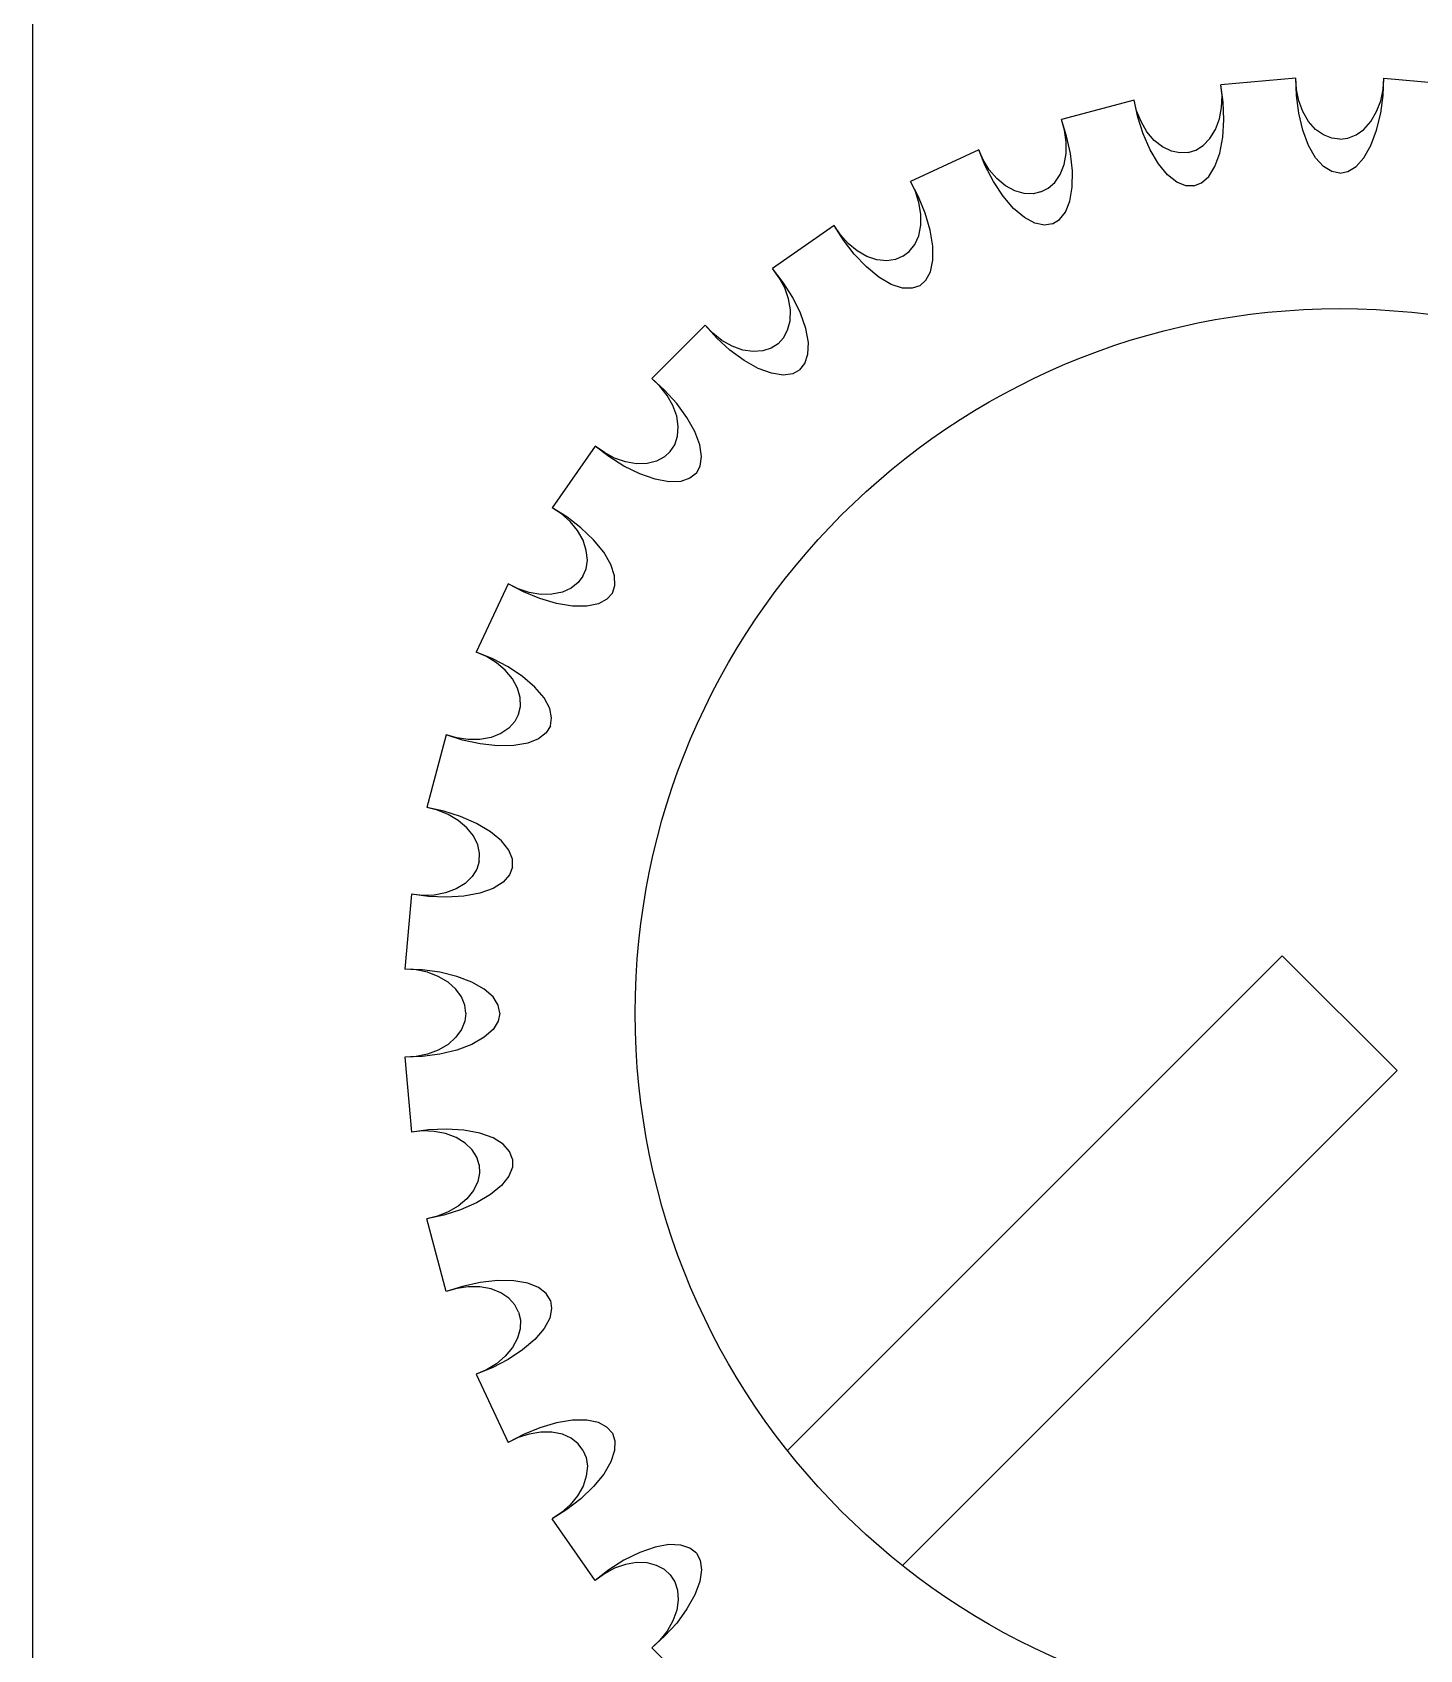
# Model space of a CAD drawing. Extents: x -1423 to 1501, y 0 to 128.
# Drawn here: x 0 to 10.24, y 102.3 to 114.24 of the extents above; entities that cross this region are included whole.
import ezdxf

# ---------------------------------------------------------------- set-up
doc = ezdxf.new("R2010")
doc.units = 0
doc.layers.add('LAYER1', color=7, linetype='CONTINUOUS')

msp = doc.modelspace()

# ---------------------------------------------------------------- linework, layer by layer
at = {"layer": 'LAYER1', "color": 7}
msp.add_line((0, 128.5), (0, 0), dxfattribs=at)
at = {"layer": 'LAYER1', "color": 18}
for p, q in [((9.325, 113.9), (8.772, 113.852)), ((9.325, 113.9), (8.772, 113.852)), ((9.325, 113.9), (8.772, 113.852)), ((9.325, 113.9), (8.772, 113.852)), ((9.975, 113.9), (10.528, 113.852)), ((9.975, 113.9), (10.528, 113.852)), ((9.975, 113.9), (10.528, 113.852)), ((9.975, 113.9), (10.528, 113.852)), ((8.132, 113.739), (7.595, 113.595)), ((8.132, 113.739), (7.595, 113.595)), ((8.132, 113.739), (7.595, 113.595)), ((8.132, 113.739), (7.595, 113.595)), ((6.985, 113.373), (6.481, 113.138)), ((6.985, 113.373), (6.481, 113.138)), ((6.985, 113.373), (6.481, 113.138)), ((6.985, 113.373), (6.481, 113.138)), ((5.919, 112.813), (5.464, 112.495)), ((5.919, 112.813), (5.464, 112.495)), ((5.919, 112.813), (5.464, 112.495)), ((5.919, 112.813), (5.464, 112.495)), ((4.966, 112.077), (4.573, 111.684)), ((4.966, 112.077), (4.573, 111.684)), ((4.966, 112.077), (4.573, 111.684)), ((4.966, 112.077), (4.573, 111.684)), ((4.155, 111.186), (3.837, 110.731)), ((4.155, 111.186), (3.837, 110.731)), ((4.155, 111.186), (3.837, 110.731)), ((4.155, 111.186), (3.837, 110.731)), ((3.512, 110.169), (3.277, 109.665)), ((3.512, 110.169), (3.277, 109.665)), ((3.512, 110.169), (3.277, 109.665)), ((3.512, 110.169), (3.277, 109.665)), ((3.055, 109.055), (2.911, 108.518)), ((3.055, 109.055), (2.911, 108.518)), ((3.055, 109.055), (2.911, 108.518)), ((3.055, 109.055), (2.911, 108.518)), ((2.798, 107.878), (2.75, 107.325)), ((2.798, 107.878), (2.75, 107.325)), ((2.798, 107.878), (2.75, 107.325)), ((2.798, 107.878), (2.75, 107.325)), ((9.226, 107.424), (5.573, 103.772)), ((9.226, 107.424), (5.573, 103.772)), ((9.226, 107.424), (10.074, 106.576)), ((9.226, 107.424), (10.074, 106.576)), ((2.75, 106.675), (2.798, 106.122)), ((2.75, 106.675), (2.798, 106.122)), ((2.75, 106.675), (2.798, 106.122)), ((2.75, 106.675), (2.798, 106.122)), ((10.074, 106.576), (6.422, 102.923)), ((10.074, 106.576), (6.422, 102.923)), ((3.055, 104.945), (2.911, 105.482)), ((3.055, 104.945), (2.911, 105.482)), ((3.055, 104.945), (2.911, 105.482)), ((3.055, 104.945), (2.911, 105.482)), ((3.277, 104.335), (3.512, 103.831)), ((3.277, 104.335), (3.512, 103.831)), ((3.277, 104.335), (3.512, 103.831)), ((3.277, 104.335), (3.512, 103.831)), ((4.155, 102.814), (3.837, 103.269)), ((4.155, 102.814), (3.837, 103.269)), ((4.155, 102.814), (3.837, 103.269)), ((4.155, 102.814), (3.837, 103.269)), ((4.966, 101.923), (4.573, 102.316)), ((4.966, 101.923), (4.573, 102.316)), ((4.966, 101.923), (4.573, 102.316)), ((4.966, 101.923), (4.573, 102.316))]:
    msp.add_line(p, q, dxfattribs=at)
for points in [[(9.65, 113.2, 0), (9.591, 113.212, 0), (9.53, 113.249, 0), (9.472, 113.314, 0), (9.42, 113.405, 0), (9.378, 113.517, 0), (9.348, 113.642, 0), (9.33, 113.773, 0), (9.325, 113.9, 0)], [(9.65, 113.45, 0), (9.591, 113.458, 0), (9.53, 113.482, 0), (9.472, 113.523, 0), (9.42, 113.582, 0), (9.378, 113.654, 0), (9.348, 113.734, 0), (9.33, 113.818, 0), (9.325, 113.9, 0)], [(9.65, 113.2, 0), (9.591, 113.212, 0), (9.53, 113.249, 0), (9.472, 113.314, 0), (9.42, 113.405, 0), (9.378, 113.517, 0), (9.348, 113.642, 0), (9.33, 113.773, 0), (9.325, 113.9, 0)], [(9.65, 113.45, 0), (9.591, 113.458, 0), (9.53, 113.482, 0), (9.472, 113.523, 0), (9.42, 113.582, 0), (9.378, 113.654, 0), (9.348, 113.734, 0), (9.33, 113.818, 0), (9.325, 113.9, 0)], [(9.65, 113.2, 0), (9.591, 113.212, 0), (9.53, 113.249, 0), (9.472, 113.314, 0), (9.42, 113.405, 0), (9.378, 113.517, 0), (9.348, 113.642, 0), (9.33, 113.773, 0), (9.325, 113.9, 0)], [(9.65, 113.45, 0), (9.591, 113.458, 0), (9.53, 113.482, 0), (9.472, 113.523, 0), (9.42, 113.582, 0), (9.378, 113.654, 0), (9.348, 113.734, 0), (9.33, 113.818, 0), (9.325, 113.9, 0)], [(9.65, 113.2, 0), (9.591, 113.212, 0), (9.53, 113.249, 0), (9.472, 113.314, 0), (9.42, 113.405, 0), (9.378, 113.517, 0), (9.348, 113.642, 0), (9.33, 113.773, 0), (9.325, 113.9, 0)], [(9.65, 113.45, 0), (9.591, 113.458, 0), (9.53, 113.482, 0), (9.472, 113.523, 0), (9.42, 113.582, 0), (9.378, 113.654, 0), (9.348, 113.734, 0), (9.33, 113.818, 0), (9.325, 113.9, 0)], [(9.65, 113.2, 0), (9.709, 113.212, 0), (9.77, 113.249, 0), (9.828, 113.314, 0), (9.88, 113.405, 0), (9.922, 113.517, 0), (9.952, 113.642, 0), (9.97, 113.773, 0), (9.975, 113.9, 0)], [(9.65, 113.45, 0), (9.709, 113.458, 0), (9.77, 113.482, 0), (9.828, 113.523, 0), (9.88, 113.582, 0), (9.922, 113.654, 0), (9.952, 113.734, 0), (9.97, 113.818, 0), (9.975, 113.9, 0)], [(9.65, 113.2, 0), (9.709, 113.212, 0), (9.77, 113.249, 0), (9.828, 113.314, 0), (9.88, 113.405, 0), (9.922, 113.517, 0), (9.952, 113.642, 0), (9.97, 113.773, 0), (9.975, 113.9, 0)], [(9.65, 113.45, 0), (9.709, 113.458, 0), (9.77, 113.482, 0), (9.828, 113.523, 0), (9.88, 113.582, 0), (9.922, 113.654, 0), (9.952, 113.734, 0), (9.97, 113.818, 0), (9.975, 113.9, 0)], [(9.65, 113.2, 0), (9.709, 113.212, 0), (9.77, 113.249, 0), (9.828, 113.314, 0), (9.88, 113.405, 0), (9.922, 113.517, 0), (9.952, 113.642, 0), (9.97, 113.773, 0), (9.975, 113.9, 0)], [(9.65, 113.45, 0), (9.709, 113.458, 0), (9.77, 113.482, 0), (9.828, 113.523, 0), (9.88, 113.582, 0), (9.922, 113.654, 0), (9.952, 113.734, 0), (9.97, 113.818, 0), (9.975, 113.9, 0)], [(9.65, 113.2, 0), (9.709, 113.212, 0), (9.77, 113.249, 0), (9.828, 113.314, 0), (9.88, 113.405, 0), (9.922, 113.517, 0), (9.952, 113.642, 0), (9.97, 113.773, 0), (9.975, 113.9, 0)], [(9.65, 113.45, 0), (9.709, 113.458, 0), (9.77, 113.482, 0), (9.828, 113.523, 0), (9.88, 113.582, 0), (9.922, 113.654, 0), (9.952, 113.734, 0), (9.97, 113.818, 0), (9.975, 113.9, 0)], [(8.53, 113.352, 0), (8.587, 113.37, 0), (8.642, 113.404, 0), (8.692, 113.455, 0), (8.733, 113.522, 0), (8.762, 113.6, 0), (8.778, 113.685, 0), (8.781, 113.77, 0), (8.772, 113.852, 0)], [(8.53, 113.352, 0), (8.587, 113.37, 0), (8.642, 113.404, 0), (8.692, 113.455, 0), (8.733, 113.522, 0), (8.762, 113.6, 0), (8.778, 113.685, 0), (8.781, 113.77, 0), (8.772, 113.852, 0)], [(8.53, 113.352, 0), (8.587, 113.37, 0), (8.642, 113.404, 0), (8.692, 113.455, 0), (8.733, 113.522, 0), (8.762, 113.6, 0), (8.778, 113.685, 0), (8.781, 113.77, 0), (8.772, 113.852, 0)], [(8.53, 113.352, 0), (8.587, 113.37, 0), (8.642, 113.404, 0), (8.692, 113.455, 0), (8.733, 113.522, 0), (8.762, 113.6, 0), (8.778, 113.685, 0), (8.781, 113.77, 0), (8.772, 113.852, 0)], [(8.573, 113.106, 0), (8.63, 113.128, 0), (8.683, 113.175, 0), (8.729, 113.249, 0), (8.764, 113.348, 0), (8.786, 113.465, 0), (8.794, 113.594, 0), (8.789, 113.725, 0), (8.772, 113.852, 0)], [(8.573, 113.106, 0), (8.63, 113.128, 0), (8.683, 113.175, 0), (8.729, 113.249, 0), (8.764, 113.348, 0), (8.786, 113.465, 0), (8.794, 113.594, 0), (8.789, 113.725, 0), (8.772, 113.852, 0)], [(8.573, 113.106, 0), (8.63, 113.128, 0), (8.683, 113.175, 0), (8.729, 113.249, 0), (8.764, 113.348, 0), (8.786, 113.465, 0), (8.794, 113.594, 0), (8.789, 113.725, 0), (8.772, 113.852, 0)], [(8.573, 113.106, 0), (8.63, 113.128, 0), (8.683, 113.175, 0), (8.729, 113.249, 0), (8.764, 113.348, 0), (8.786, 113.465, 0), (8.794, 113.594, 0), (8.789, 113.725, 0), (8.772, 113.852, 0)], [(8.573, 113.106, 0), (8.513, 113.107, 0), (8.447, 113.133, 0), (8.378, 113.187, 0), (8.311, 113.268, 0), (8.25, 113.371, 0), (8.199, 113.489, 0), (8.159, 113.614, 0), (8.132, 113.739, 0)], [(8.53, 113.352, 0), (8.47, 113.349, 0), (8.407, 113.362, 0), (8.342, 113.393, 0), (8.281, 113.442, 0), (8.227, 113.506, 0), (8.183, 113.58, 0), (8.151, 113.659, 0), (8.132, 113.739, 0)], [(8.573, 113.106, 0), (8.513, 113.107, 0), (8.447, 113.133, 0), (8.378, 113.187, 0), (8.311, 113.268, 0), (8.25, 113.371, 0), (8.199, 113.489, 0), (8.159, 113.614, 0), (8.132, 113.739, 0)], [(8.53, 113.352, 0), (8.47, 113.349, 0), (8.407, 113.362, 0), (8.342, 113.393, 0), (8.281, 113.442, 0), (8.227, 113.506, 0), (8.183, 113.58, 0), (8.151, 113.659, 0), (8.132, 113.739, 0)], [(8.573, 113.106, 0), (8.513, 113.107, 0), (8.447, 113.133, 0), (8.378, 113.187, 0), (8.311, 113.268, 0), (8.25, 113.371, 0), (8.199, 113.489, 0), (8.159, 113.614, 0), (8.132, 113.739, 0)], [(8.53, 113.352, 0), (8.47, 113.349, 0), (8.407, 113.362, 0), (8.342, 113.393, 0), (8.281, 113.442, 0), (8.227, 113.506, 0), (8.183, 113.58, 0), (8.151, 113.659, 0), (8.132, 113.739, 0)], [(8.573, 113.106, 0), (8.513, 113.107, 0), (8.447, 113.133, 0), (8.378, 113.187, 0), (8.311, 113.268, 0), (8.25, 113.371, 0), (8.199, 113.489, 0), (8.159, 113.614, 0), (8.132, 113.739, 0)], [(8.53, 113.352, 0), (8.47, 113.349, 0), (8.407, 113.362, 0), (8.342, 113.393, 0), (8.281, 113.442, 0), (8.227, 113.506, 0), (8.183, 113.58, 0), (8.151, 113.659, 0), (8.132, 113.739, 0)], [(7.444, 113.061, 0), (7.497, 113.088, 0), (7.546, 113.132, 0), (7.586, 113.191, 0), (7.615, 113.264, 0), (7.63, 113.346, 0), (7.631, 113.432, 0), (7.618, 113.516, 0), (7.595, 113.595, 0)], [(7.444, 113.061, 0), (7.497, 113.088, 0), (7.546, 113.132, 0), (7.586, 113.191, 0), (7.615, 113.264, 0), (7.63, 113.346, 0), (7.631, 113.432, 0), (7.618, 113.516, 0), (7.595, 113.595, 0)], [(7.444, 113.061, 0), (7.497, 113.088, 0), (7.546, 113.132, 0), (7.586, 113.191, 0), (7.615, 113.264, 0), (7.63, 113.346, 0), (7.631, 113.432, 0), (7.618, 113.516, 0), (7.595, 113.595, 0)], [(7.444, 113.061, 0), (7.497, 113.088, 0), (7.546, 113.132, 0), (7.586, 113.191, 0), (7.615, 113.264, 0), (7.63, 113.346, 0), (7.631, 113.432, 0), (7.618, 113.516, 0), (7.595, 113.595, 0)], [(7.529, 112.826, 0), (7.581, 112.857, 0), (7.625, 112.913, 0), (7.658, 112.994, 0), (7.675, 113.097, 0), (7.677, 113.217, 0), (7.662, 113.345, 0), (7.634, 113.474, 0), (7.595, 113.595, 0)], [(7.529, 112.826, 0), (7.581, 112.857, 0), (7.625, 112.913, 0), (7.658, 112.994, 0), (7.675, 113.097, 0), (7.677, 113.217, 0), (7.662, 113.345, 0), (7.634, 113.474, 0), (7.595, 113.595, 0)], [(7.529, 112.826, 0), (7.581, 112.857, 0), (7.625, 112.913, 0), (7.658, 112.994, 0), (7.675, 113.097, 0), (7.677, 113.217, 0), (7.662, 113.345, 0), (7.634, 113.474, 0), (7.595, 113.595, 0)], [(7.529, 112.826, 0), (7.581, 112.857, 0), (7.625, 112.913, 0), (7.658, 112.994, 0), (7.675, 113.097, 0), (7.677, 113.217, 0), (7.662, 113.345, 0), (7.634, 113.474, 0), (7.595, 113.595, 0)], [(7.529, 112.826, 0), (7.47, 112.817, 0), (7.4, 112.831, 0), (7.323, 112.873, 0), (7.243, 112.94, 0), (7.165, 113.031, 0), (7.094, 113.139, 0), (7.033, 113.255, 0), (6.985, 113.373, 0)], [(7.444, 113.061, 0), (7.386, 113.048, 0), (7.321, 113.05, 0), (7.252, 113.069, 0), (7.183, 113.106, 0), (7.119, 113.16, 0), (7.063, 113.225, 0), (7.018, 113.298, 0), (6.985, 113.373, 0)], [(7.529, 112.826, 0), (7.47, 112.817, 0), (7.4, 112.831, 0), (7.323, 112.873, 0), (7.243, 112.94, 0), (7.165, 113.031, 0), (7.094, 113.139, 0), (7.033, 113.255, 0), (6.985, 113.373, 0)], [(7.444, 113.061, 0), (7.386, 113.048, 0), (7.321, 113.05, 0), (7.252, 113.069, 0), (7.183, 113.106, 0), (7.119, 113.16, 0), (7.063, 113.225, 0), (7.018, 113.298, 0), (6.985, 113.373, 0)], [(7.529, 112.826, 0), (7.47, 112.817, 0), (7.4, 112.831, 0), (7.323, 112.873, 0), (7.243, 112.94, 0), (7.165, 113.031, 0), (7.094, 113.139, 0), (7.033, 113.255, 0), (6.985, 113.373, 0)], [(7.444, 113.061, 0), (7.386, 113.048, 0), (7.321, 113.05, 0), (7.252, 113.069, 0), (7.183, 113.106, 0), (7.119, 113.16, 0), (7.063, 113.225, 0), (7.018, 113.298, 0), (6.985, 113.373, 0)], [(7.529, 112.826, 0), (7.47, 112.817, 0), (7.4, 112.831, 0), (7.323, 112.873, 0), (7.243, 112.94, 0), (7.165, 113.031, 0), (7.094, 113.139, 0), (7.033, 113.255, 0), (6.985, 113.373, 0)], [(7.444, 113.061, 0), (7.386, 113.048, 0), (7.321, 113.05, 0), (7.252, 113.069, 0), (7.183, 113.106, 0), (7.119, 113.16, 0), (7.063, 113.225, 0), (7.018, 113.298, 0), (6.985, 113.373, 0)], [(6.425, 112.586, 0), (6.472, 112.622, 0), (6.513, 112.673, 0), (6.542, 112.738, 0), (6.558, 112.815, 0), (6.559, 112.898, 0), (6.544, 112.983, 0), (6.518, 113.064, 0), (6.481, 113.138, 0)], [(6.425, 112.586, 0), (6.472, 112.622, 0), (6.513, 112.673, 0), (6.542, 112.738, 0), (6.558, 112.815, 0), (6.559, 112.898, 0), (6.544, 112.983, 0), (6.518, 113.064, 0), (6.481, 113.138, 0)], [(6.425, 112.586, 0), (6.472, 112.622, 0), (6.513, 112.673, 0), (6.542, 112.738, 0), (6.558, 112.815, 0), (6.559, 112.898, 0), (6.544, 112.983, 0), (6.518, 113.064, 0), (6.481, 113.138, 0)], [(6.425, 112.586, 0), (6.472, 112.622, 0), (6.513, 112.673, 0), (6.542, 112.738, 0), (6.558, 112.815, 0), (6.559, 112.898, 0), (6.544, 112.983, 0), (6.518, 113.064, 0), (6.481, 113.138, 0)], [(6.55, 112.369, 0), (6.595, 112.409, 0), (6.629, 112.472, 0), (6.647, 112.557, 0), (6.646, 112.662, 0), (6.627, 112.78, 0), (6.59, 112.904, 0), (6.54, 113.025, 0), (6.481, 113.138, 0)], [(6.55, 112.369, 0), (6.595, 112.409, 0), (6.629, 112.472, 0), (6.647, 112.557, 0), (6.646, 112.662, 0), (6.627, 112.78, 0), (6.59, 112.904, 0), (6.54, 113.025, 0), (6.481, 113.138, 0)], [(6.55, 112.369, 0), (6.595, 112.409, 0), (6.629, 112.472, 0), (6.647, 112.557, 0), (6.646, 112.662, 0), (6.627, 112.78, 0), (6.59, 112.904, 0), (6.54, 113.025, 0), (6.481, 113.138, 0)], [(6.55, 112.369, 0), (6.595, 112.409, 0), (6.629, 112.472, 0), (6.647, 112.557, 0), (6.646, 112.662, 0), (6.627, 112.78, 0), (6.59, 112.904, 0), (6.54, 113.025, 0), (6.481, 113.138, 0)], [(6.55, 112.369, 0), (6.493, 112.35, 0), (6.422, 112.352, 0), (6.339, 112.379, 0), (6.248, 112.432, 0), (6.156, 112.508, 0), (6.067, 112.601, 0), (5.987, 112.706, 0), (5.919, 112.813, 0)], [(6.425, 112.586, 0), (6.37, 112.563, 0), (6.306, 112.553, 0), (6.234, 112.561, 0), (6.16, 112.585, 0), (6.088, 112.626, 0), (6.021, 112.681, 0), (5.964, 112.745, 0), (5.919, 112.813, 0)], [(6.55, 112.369, 0), (6.493, 112.35, 0), (6.422, 112.352, 0), (6.339, 112.379, 0), (6.248, 112.432, 0), (6.156, 112.508, 0), (6.067, 112.601, 0), (5.987, 112.706, 0), (5.919, 112.813, 0)], [(6.425, 112.586, 0), (6.37, 112.563, 0), (6.306, 112.553, 0), (6.234, 112.561, 0), (6.16, 112.585, 0), (6.088, 112.626, 0), (6.021, 112.681, 0), (5.964, 112.745, 0), (5.919, 112.813, 0)], [(6.55, 112.369, 0), (6.493, 112.35, 0), (6.422, 112.352, 0), (6.339, 112.379, 0), (6.248, 112.432, 0), (6.156, 112.508, 0), (6.067, 112.601, 0), (5.987, 112.706, 0), (5.919, 112.813, 0)], [(6.425, 112.586, 0), (6.37, 112.563, 0), (6.306, 112.553, 0), (6.234, 112.561, 0), (6.16, 112.585, 0), (6.088, 112.626, 0), (6.021, 112.681, 0), (5.964, 112.745, 0), (5.919, 112.813, 0)], [(6.55, 112.369, 0), (6.493, 112.35, 0), (6.422, 112.352, 0), (6.339, 112.379, 0), (6.248, 112.432, 0), (6.156, 112.508, 0), (6.067, 112.601, 0), (5.987, 112.706, 0), (5.919, 112.813, 0)], [(6.425, 112.586, 0), (6.37, 112.563, 0), (6.306, 112.553, 0), (6.234, 112.561, 0), (6.16, 112.585, 0), (6.088, 112.626, 0), (6.021, 112.681, 0), (5.964, 112.745, 0), (5.919, 112.813, 0)], [(5.665, 111.749, 0), (5.702, 111.796, 0), (5.725, 111.864, 0), (5.728, 111.951, 0), (5.709, 112.054, 0), (5.669, 112.167, 0), (5.612, 112.283, 0), (5.541, 112.394, 0), (5.464, 112.495, 0)], [(5.504, 111.941, 0), (5.544, 111.985, 0), (5.575, 112.042, 0), (5.593, 112.111, 0), (5.595, 112.19, 0), (5.581, 112.272, 0), (5.553, 112.353, 0), (5.512, 112.428, 0), (5.464, 112.495, 0)], [(5.665, 111.749, 0), (5.702, 111.796, 0), (5.725, 111.864, 0), (5.728, 111.951, 0), (5.709, 112.054, 0), (5.669, 112.167, 0), (5.612, 112.283, 0), (5.541, 112.394, 0), (5.464, 112.495, 0)], [(5.504, 111.941, 0), (5.544, 111.985, 0), (5.575, 112.042, 0), (5.593, 112.111, 0), (5.595, 112.19, 0), (5.581, 112.272, 0), (5.553, 112.353, 0), (5.512, 112.428, 0), (5.464, 112.495, 0)], [(5.665, 111.749, 0), (5.702, 111.796, 0), (5.725, 111.864, 0), (5.728, 111.951, 0), (5.709, 112.054, 0), (5.669, 112.167, 0), (5.612, 112.283, 0), (5.541, 112.394, 0), (5.464, 112.495, 0)], [(5.504, 111.941, 0), (5.544, 111.985, 0), (5.575, 112.042, 0), (5.593, 112.111, 0), (5.595, 112.19, 0), (5.581, 112.272, 0), (5.553, 112.353, 0), (5.512, 112.428, 0), (5.464, 112.495, 0)], [(5.665, 111.749, 0), (5.702, 111.796, 0), (5.725, 111.864, 0), (5.728, 111.951, 0), (5.709, 112.054, 0), (5.669, 112.167, 0), (5.612, 112.283, 0), (5.541, 112.394, 0), (5.464, 112.495, 0)], [(5.504, 111.941, 0), (5.544, 111.985, 0), (5.575, 112.042, 0), (5.593, 112.111, 0), (5.595, 112.19, 0), (5.581, 112.272, 0), (5.553, 112.353, 0), (5.512, 112.428, 0), (5.464, 112.495, 0)], [(5.665, 111.749, 0), (5.612, 111.72, 0), (5.542, 111.71, 0), (5.455, 111.723, 0), (5.357, 111.759, 0), (5.253, 111.818, 0), (5.149, 111.894, 0), (5.052, 111.983, 0), (4.966, 112.077, 0)], [(5.504, 111.941, 0), (5.454, 111.909, 0), (5.392, 111.888, 0), (5.321, 111.883, 0), (5.243, 111.894, 0), (5.165, 111.922, 0), (5.09, 111.965, 0), (5.023, 112.018, 0), (4.966, 112.077, 0)], [(5.665, 111.749, 0), (5.612, 111.72, 0), (5.542, 111.71, 0), (5.455, 111.723, 0), (5.357, 111.759, 0), (5.253, 111.818, 0), (5.149, 111.894, 0), (5.052, 111.983, 0), (4.966, 112.077, 0)], [(5.504, 111.941, 0), (5.454, 111.909, 0), (5.392, 111.888, 0), (5.321, 111.883, 0), (5.243, 111.894, 0), (5.165, 111.922, 0), (5.09, 111.965, 0), (5.023, 112.018, 0), (4.966, 112.077, 0)], [(5.665, 111.749, 0), (5.612, 111.72, 0), (5.542, 111.71, 0), (5.455, 111.723, 0), (5.357, 111.759, 0), (5.253, 111.818, 0), (5.149, 111.894, 0), (5.052, 111.983, 0), (4.966, 112.077, 0)], [(5.504, 111.941, 0), (5.454, 111.909, 0), (5.392, 111.888, 0), (5.321, 111.883, 0), (5.243, 111.894, 0), (5.165, 111.922, 0), (5.09, 111.965, 0), (5.023, 112.018, 0), (4.966, 112.077, 0)], [(5.665, 111.749, 0), (5.612, 111.72, 0), (5.542, 111.71, 0), (5.455, 111.723, 0), (5.357, 111.759, 0), (5.253, 111.818, 0), (5.149, 111.894, 0), (5.052, 111.983, 0), (4.966, 112.077, 0)], [(5.504, 111.941, 0), (5.454, 111.909, 0), (5.392, 111.888, 0), (5.321, 111.883, 0), (5.243, 111.894, 0), (5.165, 111.922, 0), (5.09, 111.965, 0), (5.023, 112.018, 0), (4.966, 112.077, 0)], [(4.901, 110.985, 0), (4.93, 111.038, 0), (4.94, 111.108, 0), (4.927, 111.195, 0), (4.891, 111.293, 0), (4.832, 111.397, 0), (4.756, 111.501, 0), (4.667, 111.598, 0), (4.573, 111.684, 0)], [(4.709, 111.146, 0), (4.741, 111.196, 0), (4.762, 111.258, 0), (4.767, 111.329, 0), (4.756, 111.407, 0), (4.728, 111.485, 0), (4.685, 111.56, 0), (4.632, 111.627, 0), (4.573, 111.684, 0)], [(4.901, 110.985, 0), (4.93, 111.038, 0), (4.94, 111.108, 0), (4.927, 111.195, 0), (4.891, 111.293, 0), (4.832, 111.397, 0), (4.756, 111.501, 0), (4.667, 111.598, 0), (4.573, 111.684, 0)], [(4.709, 111.146, 0), (4.741, 111.196, 0), (4.762, 111.258, 0), (4.767, 111.329, 0), (4.756, 111.407, 0), (4.728, 111.485, 0), (4.685, 111.56, 0), (4.632, 111.627, 0), (4.573, 111.684, 0)], [(4.901, 110.985, 0), (4.93, 111.038, 0), (4.94, 111.108, 0), (4.927, 111.195, 0), (4.891, 111.293, 0), (4.832, 111.397, 0), (4.756, 111.501, 0), (4.667, 111.598, 0), (4.573, 111.684, 0)], [(4.709, 111.146, 0), (4.741, 111.196, 0), (4.762, 111.258, 0), (4.767, 111.329, 0), (4.756, 111.407, 0), (4.728, 111.485, 0), (4.685, 111.56, 0), (4.632, 111.627, 0), (4.573, 111.684, 0)], [(4.901, 110.985, 0), (4.93, 111.038, 0), (4.94, 111.108, 0), (4.927, 111.195, 0), (4.891, 111.293, 0), (4.832, 111.397, 0), (4.756, 111.501, 0), (4.667, 111.598, 0), (4.573, 111.684, 0)], [(4.709, 111.146, 0), (4.741, 111.196, 0), (4.762, 111.258, 0), (4.767, 111.329, 0), (4.756, 111.407, 0), (4.728, 111.485, 0), (4.685, 111.56, 0), (4.632, 111.627, 0), (4.573, 111.684, 0)], [(4.901, 110.985, 0), (4.854, 110.948, 0), (4.786, 110.925, 0), (4.699, 110.922, 0), (4.596, 110.941, 0), (4.483, 110.981, 0), (4.367, 111.038, 0), (4.256, 111.109, 0), (4.155, 111.186, 0)], [(4.709, 111.146, 0), (4.665, 111.106, 0), (4.608, 111.075, 0), (4.539, 111.057, 0), (4.46, 111.055, 0), (4.378, 111.069, 0), (4.297, 111.097, 0), (4.222, 111.138, 0), (4.155, 111.186, 0)], [(4.901, 110.985, 0), (4.854, 110.948, 0), (4.786, 110.925, 0), (4.699, 110.922, 0), (4.596, 110.941, 0), (4.483, 110.981, 0), (4.367, 111.038, 0), (4.256, 111.109, 0), (4.155, 111.186, 0)], [(4.709, 111.146, 0), (4.665, 111.106, 0), (4.608, 111.075, 0), (4.539, 111.057, 0), (4.46, 111.055, 0), (4.378, 111.069, 0), (4.297, 111.097, 0), (4.222, 111.138, 0), (4.155, 111.186, 0)], [(4.901, 110.985, 0), (4.854, 110.948, 0), (4.786, 110.925, 0), (4.699, 110.922, 0), (4.596, 110.941, 0), (4.483, 110.981, 0), (4.367, 111.038, 0), (4.256, 111.109, 0), (4.155, 111.186, 0)], [(4.709, 111.146, 0), (4.665, 111.106, 0), (4.608, 111.075, 0), (4.539, 111.057, 0), (4.46, 111.055, 0), (4.378, 111.069, 0), (4.297, 111.097, 0), (4.222, 111.138, 0), (4.155, 111.186, 0)], [(4.901, 110.985, 0), (4.854, 110.948, 0), (4.786, 110.925, 0), (4.699, 110.922, 0), (4.596, 110.941, 0), (4.483, 110.981, 0), (4.367, 111.038, 0), (4.256, 111.109, 0), (4.155, 111.186, 0)], [(4.709, 111.146, 0), (4.665, 111.106, 0), (4.608, 111.075, 0), (4.539, 111.057, 0), (4.46, 111.055, 0), (4.378, 111.069, 0), (4.297, 111.097, 0), (4.222, 111.138, 0), (4.155, 111.186, 0)], [(4.281, 110.1, 0), (4.3, 110.157, 0), (4.298, 110.228, 0), (4.271, 110.311, 0), (4.218, 110.402, 0), (4.142, 110.494, 0), (4.049, 110.583, 0), (3.944, 110.663, 0), (3.837, 110.731, 0)], [(4.064, 110.225, 0), (4.087, 110.28, 0), (4.097, 110.344, 0), (4.089, 110.416, 0), (4.065, 110.49, 0), (4.024, 110.562, 0), (3.969, 110.629, 0), (3.905, 110.686, 0), (3.837, 110.731, 0)], [(4.281, 110.1, 0), (4.3, 110.157, 0), (4.298, 110.228, 0), (4.271, 110.311, 0), (4.218, 110.402, 0), (4.142, 110.494, 0), (4.049, 110.583, 0), (3.944, 110.663, 0), (3.837, 110.731, 0)], [(4.064, 110.225, 0), (4.087, 110.28, 0), (4.097, 110.344, 0), (4.089, 110.416, 0), (4.065, 110.49, 0), (4.024, 110.562, 0), (3.969, 110.629, 0), (3.905, 110.686, 0), (3.837, 110.731, 0)], [(4.281, 110.1, 0), (4.3, 110.157, 0), (4.298, 110.228, 0), (4.271, 110.311, 0), (4.218, 110.402, 0), (4.142, 110.494, 0), (4.049, 110.583, 0), (3.944, 110.663, 0), (3.837, 110.731, 0)], [(4.064, 110.225, 0), (4.087, 110.28, 0), (4.097, 110.344, 0), (4.089, 110.416, 0), (4.065, 110.49, 0), (4.024, 110.562, 0), (3.969, 110.629, 0), (3.905, 110.686, 0), (3.837, 110.731, 0)], [(4.281, 110.1, 0), (4.3, 110.157, 0), (4.298, 110.228, 0), (4.271, 110.311, 0), (4.218, 110.402, 0), (4.142, 110.494, 0), (4.049, 110.583, 0), (3.944, 110.663, 0), (3.837, 110.731, 0)], [(4.064, 110.225, 0), (4.087, 110.28, 0), (4.097, 110.344, 0), (4.089, 110.416, 0), (4.065, 110.49, 0), (4.024, 110.562, 0), (3.969, 110.629, 0), (3.905, 110.686, 0), (3.837, 110.731, 0)], [(4.064, 110.225, 0), (4.028, 110.178, 0), (3.977, 110.137, 0), (3.912, 110.108, 0), (3.835, 110.092, 0), (3.752, 110.091, 0), (3.667, 110.106, 0), (3.586, 110.132, 0), (3.512, 110.169, 0)], [(4.064, 110.225, 0), (4.028, 110.178, 0), (3.977, 110.137, 0), (3.912, 110.108, 0), (3.835, 110.092, 0), (3.752, 110.091, 0), (3.667, 110.106, 0), (3.586, 110.132, 0), (3.512, 110.169, 0)], [(4.064, 110.225, 0), (4.028, 110.178, 0), (3.977, 110.137, 0), (3.912, 110.108, 0), (3.835, 110.092, 0), (3.752, 110.091, 0), (3.667, 110.106, 0), (3.586, 110.132, 0), (3.512, 110.169, 0)], [(4.064, 110.225, 0), (4.028, 110.178, 0), (3.977, 110.137, 0), (3.912, 110.108, 0), (3.835, 110.092, 0), (3.752, 110.091, 0), (3.667, 110.106, 0), (3.586, 110.132, 0), (3.512, 110.169, 0)], [(4.281, 110.1, 0), (4.241, 110.055, 0), (4.178, 110.021, 0), (4.093, 110.003, 0), (3.988, 110.004, 0), (3.87, 110.023, 0), (3.746, 110.06, 0), (3.625, 110.11, 0), (3.512, 110.169, 0)], [(4.281, 110.1, 0), (4.241, 110.055, 0), (4.178, 110.021, 0), (4.093, 110.003, 0), (3.988, 110.004, 0), (3.87, 110.023, 0), (3.746, 110.06, 0), (3.625, 110.11, 0), (3.512, 110.169, 0)], [(4.281, 110.1, 0), (4.241, 110.055, 0), (4.178, 110.021, 0), (4.093, 110.003, 0), (3.988, 110.004, 0), (3.87, 110.023, 0), (3.746, 110.06, 0), (3.625, 110.11, 0), (3.512, 110.169, 0)], [(4.281, 110.1, 0), (4.241, 110.055, 0), (4.178, 110.021, 0), (4.093, 110.003, 0), (3.988, 110.004, 0), (3.87, 110.023, 0), (3.746, 110.06, 0), (3.625, 110.11, 0), (3.512, 110.169, 0)], [(3.824, 109.121, 0), (3.833, 109.18, 0), (3.819, 109.25, 0), (3.777, 109.327, 0), (3.71, 109.407, 0), (3.619, 109.485, 0), (3.511, 109.556, 0), (3.395, 109.617, 0), (3.277, 109.665, 0)], [(3.589, 109.206, 0), (3.602, 109.264, 0), (3.6, 109.329, 0), (3.581, 109.398, 0), (3.544, 109.467, 0), (3.49, 109.531, 0), (3.425, 109.587, 0), (3.352, 109.632, 0), (3.277, 109.665, 0)], [(3.824, 109.121, 0), (3.833, 109.18, 0), (3.819, 109.25, 0), (3.777, 109.327, 0), (3.71, 109.407, 0), (3.619, 109.485, 0), (3.511, 109.556, 0), (3.395, 109.617, 0), (3.277, 109.665, 0)], [(3.589, 109.206, 0), (3.602, 109.264, 0), (3.6, 109.329, 0), (3.581, 109.398, 0), (3.544, 109.467, 0), (3.49, 109.531, 0), (3.425, 109.587, 0), (3.352, 109.632, 0), (3.277, 109.665, 0)], [(3.824, 109.121, 0), (3.833, 109.18, 0), (3.819, 109.25, 0), (3.777, 109.327, 0), (3.71, 109.407, 0), (3.619, 109.485, 0), (3.511, 109.556, 0), (3.395, 109.617, 0), (3.277, 109.665, 0)], [(3.589, 109.206, 0), (3.602, 109.264, 0), (3.6, 109.329, 0), (3.581, 109.398, 0), (3.544, 109.467, 0), (3.49, 109.531, 0), (3.425, 109.587, 0), (3.352, 109.632, 0), (3.277, 109.665, 0)], [(3.824, 109.121, 0), (3.833, 109.18, 0), (3.819, 109.25, 0), (3.777, 109.327, 0), (3.71, 109.407, 0), (3.619, 109.485, 0), (3.511, 109.556, 0), (3.395, 109.617, 0), (3.277, 109.665, 0)], [(3.589, 109.206, 0), (3.602, 109.264, 0), (3.6, 109.329, 0), (3.581, 109.398, 0), (3.544, 109.467, 0), (3.49, 109.531, 0), (3.425, 109.587, 0), (3.352, 109.632, 0), (3.277, 109.665, 0)], [(3.589, 109.206, 0), (3.562, 109.153, 0), (3.518, 109.104, 0), (3.459, 109.064, 0), (3.386, 109.035, 0), (3.304, 109.02, 0), (3.218, 109.019, 0), (3.134, 109.032, 0), (3.055, 109.055, 0)], [(3.589, 109.206, 0), (3.562, 109.153, 0), (3.518, 109.104, 0), (3.459, 109.064, 0), (3.386, 109.035, 0), (3.304, 109.02, 0), (3.218, 109.019, 0), (3.134, 109.032, 0), (3.055, 109.055, 0)], [(3.589, 109.206, 0), (3.562, 109.153, 0), (3.518, 109.104, 0), (3.459, 109.064, 0), (3.386, 109.035, 0), (3.304, 109.02, 0), (3.218, 109.019, 0), (3.134, 109.032, 0), (3.055, 109.055, 0)], [(3.589, 109.206, 0), (3.562, 109.153, 0), (3.518, 109.104, 0), (3.459, 109.064, 0), (3.386, 109.035, 0), (3.304, 109.02, 0), (3.218, 109.019, 0), (3.134, 109.032, 0), (3.055, 109.055, 0)], [(3.824, 109.121, 0), (3.793, 109.069, 0), (3.737, 109.025, 0), (3.656, 108.992, 0), (3.553, 108.975, 0), (3.433, 108.973, 0), (3.305, 108.988, 0), (3.176, 109.016, 0), (3.055, 109.055, 0)], [(3.824, 109.121, 0), (3.793, 109.069, 0), (3.737, 109.025, 0), (3.656, 108.992, 0), (3.553, 108.975, 0), (3.433, 108.973, 0), (3.305, 108.988, 0), (3.176, 109.016, 0), (3.055, 109.055, 0)], [(3.824, 109.121, 0), (3.793, 109.069, 0), (3.737, 109.025, 0), (3.656, 108.992, 0), (3.553, 108.975, 0), (3.433, 108.973, 0), (3.305, 108.988, 0), (3.176, 109.016, 0), (3.055, 109.055, 0)], [(3.824, 109.121, 0), (3.793, 109.069, 0), (3.737, 109.025, 0), (3.656, 108.992, 0), (3.553, 108.975, 0), (3.433, 108.973, 0), (3.305, 108.988, 0), (3.176, 109.016, 0), (3.055, 109.055, 0)], [(3.544, 108.077, 0), (3.543, 108.137, 0), (3.517, 108.203, 0), (3.463, 108.272, 0), (3.382, 108.339, 0), (3.279, 108.4, 0), (3.161, 108.451, 0), (3.036, 108.491, 0), (2.911, 108.518, 0)], [(3.298, 108.12, 0), (3.301, 108.18, 0), (3.288, 108.243, 0), (3.257, 108.308, 0), (3.208, 108.369, 0), (3.144, 108.423, 0), (3.07, 108.467, 0), (2.991, 108.499, 0), (2.911, 108.518, 0)], [(3.544, 108.077, 0), (3.543, 108.137, 0), (3.517, 108.203, 0), (3.463, 108.272, 0), (3.382, 108.339, 0), (3.279, 108.4, 0), (3.161, 108.451, 0), (3.036, 108.491, 0), (2.911, 108.518, 0)], [(3.298, 108.12, 0), (3.301, 108.18, 0), (3.288, 108.243, 0), (3.257, 108.308, 0), (3.208, 108.369, 0), (3.144, 108.423, 0), (3.07, 108.467, 0), (2.991, 108.499, 0), (2.911, 108.518, 0)], [(3.544, 108.077, 0), (3.543, 108.137, 0), (3.517, 108.203, 0), (3.463, 108.272, 0), (3.382, 108.339, 0), (3.279, 108.4, 0), (3.161, 108.451, 0), (3.036, 108.491, 0), (2.911, 108.518, 0)], [(3.298, 108.12, 0), (3.301, 108.18, 0), (3.288, 108.243, 0), (3.257, 108.308, 0), (3.208, 108.369, 0), (3.144, 108.423, 0), (3.07, 108.467, 0), (2.991, 108.499, 0), (2.911, 108.518, 0)], [(3.544, 108.077, 0), (3.543, 108.137, 0), (3.517, 108.203, 0), (3.463, 108.272, 0), (3.382, 108.339, 0), (3.279, 108.4, 0), (3.161, 108.451, 0), (3.036, 108.491, 0), (2.911, 108.518, 0)], [(3.298, 108.12, 0), (3.301, 108.18, 0), (3.288, 108.243, 0), (3.257, 108.308, 0), (3.208, 108.369, 0), (3.144, 108.423, 0), (3.07, 108.467, 0), (2.991, 108.499, 0), (2.911, 108.518, 0)], [(3.298, 108.12, 0), (3.28, 108.063, 0), (3.246, 108.008, 0), (3.195, 107.958, 0), (3.128, 107.917, 0), (3.05, 107.888, 0), (2.965, 107.872, 0), (2.88, 107.869, 0), (2.798, 107.878, 0)], [(3.298, 108.12, 0), (3.28, 108.063, 0), (3.246, 108.008, 0), (3.195, 107.958, 0), (3.128, 107.917, 0), (3.05, 107.888, 0), (2.965, 107.872, 0), (2.88, 107.869, 0), (2.798, 107.878, 0)], [(3.298, 108.12, 0), (3.28, 108.063, 0), (3.246, 108.008, 0), (3.195, 107.958, 0), (3.128, 107.917, 0), (3.05, 107.888, 0), (2.965, 107.872, 0), (2.88, 107.869, 0), (2.798, 107.878, 0)], [(3.298, 108.12, 0), (3.28, 108.063, 0), (3.246, 108.008, 0), (3.195, 107.958, 0), (3.128, 107.917, 0), (3.05, 107.888, 0), (2.965, 107.872, 0), (2.88, 107.869, 0), (2.798, 107.878, 0)], [(3.544, 108.077, 0), (3.522, 108.02, 0), (3.475, 107.967, 0), (3.401, 107.921, 0), (3.302, 107.886, 0), (3.185, 107.864, 0), (3.056, 107.856, 0), (2.925, 107.861, 0), (2.798, 107.878, 0)], [(3.544, 108.077, 0), (3.522, 108.02, 0), (3.475, 107.967, 0), (3.401, 107.921, 0), (3.302, 107.886, 0), (3.185, 107.864, 0), (3.056, 107.856, 0), (2.925, 107.861, 0), (2.798, 107.878, 0)], [(3.544, 108.077, 0), (3.522, 108.02, 0), (3.475, 107.967, 0), (3.401, 107.921, 0), (3.302, 107.886, 0), (3.185, 107.864, 0), (3.056, 107.856, 0), (2.925, 107.861, 0), (2.798, 107.878, 0)], [(3.544, 108.077, 0), (3.522, 108.02, 0), (3.475, 107.967, 0), (3.401, 107.921, 0), (3.302, 107.886, 0), (3.185, 107.864, 0), (3.056, 107.856, 0), (2.925, 107.861, 0), (2.798, 107.878, 0)], [(3.45, 107, 0), (3.438, 107.059, 0), (3.401, 107.12, 0), (3.336, 107.178, 0), (3.245, 107.23, 0), (3.133, 107.272, 0), (3.008, 107.302, 0), (2.877, 107.32, 0), (2.75, 107.325, 0)], [(3.2, 107, 0), (3.192, 107.059, 0), (3.168, 107.12, 0), (3.127, 107.178, 0), (3.068, 107.23, 0), (2.996, 107.272, 0), (2.916, 107.302, 0), (2.832, 107.32, 0), (2.75, 107.325, 0)], [(3.45, 107, 0), (3.438, 107.059, 0), (3.401, 107.12, 0), (3.336, 107.178, 0), (3.245, 107.23, 0), (3.133, 107.272, 0), (3.008, 107.302, 0), (2.877, 107.32, 0), (2.75, 107.325, 0)], [(3.2, 107, 0), (3.192, 107.059, 0), (3.168, 107.12, 0), (3.127, 107.178, 0), (3.068, 107.23, 0), (2.996, 107.272, 0), (2.916, 107.302, 0), (2.832, 107.32, 0), (2.75, 107.325, 0)], [(3.45, 107, 0), (3.438, 107.059, 0), (3.401, 107.12, 0), (3.336, 107.178, 0), (3.245, 107.23, 0), (3.133, 107.272, 0), (3.008, 107.302, 0), (2.877, 107.32, 0), (2.75, 107.325, 0)], [(3.2, 107, 0), (3.192, 107.059, 0), (3.168, 107.12, 0), (3.127, 107.178, 0), (3.068, 107.23, 0), (2.996, 107.272, 0), (2.916, 107.302, 0), (2.832, 107.32, 0), (2.75, 107.325, 0)], [(3.45, 107, 0), (3.438, 107.059, 0), (3.401, 107.12, 0), (3.336, 107.178, 0), (3.245, 107.23, 0), (3.133, 107.272, 0), (3.008, 107.302, 0), (2.877, 107.32, 0), (2.75, 107.325, 0)], [(3.2, 107, 0), (3.192, 107.059, 0), (3.168, 107.12, 0), (3.127, 107.178, 0), (3.068, 107.23, 0), (2.996, 107.272, 0), (2.916, 107.302, 0), (2.832, 107.32, 0), (2.75, 107.325, 0)], [(3.45, 107, 0), (3.438, 106.941, 0), (3.401, 106.88, 0), (3.336, 106.822, 0), (3.245, 106.77, 0), (3.133, 106.728, 0), (3.008, 106.698, 0), (2.877, 106.68, 0), (2.75, 106.675, 0)], [(3.2, 107, 0), (3.192, 106.941, 0), (3.168, 106.88, 0), (3.127, 106.822, 0), (3.068, 106.77, 0), (2.996, 106.728, 0), (2.916, 106.698, 0), (2.832, 106.68, 0), (2.75, 106.675, 0)], [(3.45, 107, 0), (3.438, 106.941, 0), (3.401, 106.88, 0), (3.336, 106.822, 0), (3.245, 106.77, 0), (3.133, 106.728, 0), (3.008, 106.698, 0), (2.877, 106.68, 0), (2.75, 106.675, 0)], [(3.2, 107, 0), (3.192, 106.941, 0), (3.168, 106.88, 0), (3.127, 106.822, 0), (3.068, 106.77, 0), (2.996, 106.728, 0), (2.916, 106.698, 0), (2.832, 106.68, 0), (2.75, 106.675, 0)], [(3.45, 107, 0), (3.438, 106.941, 0), (3.401, 106.88, 0), (3.336, 106.822, 0), (3.245, 106.77, 0), (3.133, 106.728, 0), (3.008, 106.698, 0), (2.877, 106.68, 0), (2.75, 106.675, 0)], [(3.2, 107, 0), (3.192, 106.941, 0), (3.168, 106.88, 0), (3.127, 106.822, 0), (3.068, 106.77, 0), (2.996, 106.728, 0), (2.916, 106.698, 0), (2.832, 106.68, 0), (2.75, 106.675, 0)], [(3.45, 107, 0), (3.438, 106.941, 0), (3.401, 106.88, 0), (3.336, 106.822, 0), (3.245, 106.77, 0), (3.133, 106.728, 0), (3.008, 106.698, 0), (2.877, 106.68, 0), (2.75, 106.675, 0)], [(3.2, 107, 0), (3.192, 106.941, 0), (3.168, 106.88, 0), (3.127, 106.822, 0), (3.068, 106.77, 0), (2.996, 106.728, 0), (2.916, 106.698, 0), (2.832, 106.68, 0), (2.75, 106.675, 0)], [(3.544, 105.923, 0), (3.522, 105.98, 0), (3.475, 106.033, 0), (3.401, 106.079, 0), (3.302, 106.114, 0), (3.185, 106.136, 0), (3.056, 106.144, 0), (2.925, 106.139, 0), (2.798, 106.122, 0)], [(3.544, 105.923, 0), (3.522, 105.98, 0), (3.475, 106.033, 0), (3.401, 106.079, 0), (3.302, 106.114, 0), (3.185, 106.136, 0), (3.056, 106.144, 0), (2.925, 106.139, 0), (2.798, 106.122, 0)], [(3.544, 105.923, 0), (3.522, 105.98, 0), (3.475, 106.033, 0), (3.401, 106.079, 0), (3.302, 106.114, 0), (3.185, 106.136, 0), (3.056, 106.144, 0), (2.925, 106.139, 0), (2.798, 106.122, 0)], [(3.544, 105.923, 0), (3.522, 105.98, 0), (3.475, 106.033, 0), (3.401, 106.079, 0), (3.302, 106.114, 0), (3.185, 106.136, 0), (3.056, 106.144, 0), (2.925, 106.139, 0), (2.798, 106.122, 0)], [(3.298, 105.88, 0), (3.28, 105.937, 0), (3.246, 105.992, 0), (3.195, 106.042, 0), (3.128, 106.083, 0), (3.05, 106.112, 0), (2.965, 106.128, 0), (2.88, 106.131, 0), (2.798, 106.122, 0)], [(3.298, 105.88, 0), (3.28, 105.937, 0), (3.246, 105.992, 0), (3.195, 106.042, 0), (3.128, 106.083, 0), (3.05, 106.112, 0), (2.965, 106.128, 0), (2.88, 106.131, 0), (2.798, 106.122, 0)], [(3.298, 105.88, 0), (3.28, 105.937, 0), (3.246, 105.992, 0), (3.195, 106.042, 0), (3.128, 106.083, 0), (3.05, 106.112, 0), (2.965, 106.128, 0), (2.88, 106.131, 0), (2.798, 106.122, 0)], [(3.298, 105.88, 0), (3.28, 105.937, 0), (3.246, 105.992, 0), (3.195, 106.042, 0), (3.128, 106.083, 0), (3.05, 106.112, 0), (2.965, 106.128, 0), (2.88, 106.131, 0), (2.798, 106.122, 0)], [(3.544, 105.923, 0), (3.543, 105.863, 0), (3.517, 105.797, 0), (3.463, 105.728, 0), (3.382, 105.661, 0), (3.279, 105.6, 0), (3.161, 105.549, 0), (3.036, 105.509, 0), (2.911, 105.482, 0)], [(3.544, 105.923, 0), (3.543, 105.863, 0), (3.517, 105.797, 0), (3.463, 105.728, 0), (3.382, 105.661, 0), (3.279, 105.6, 0), (3.161, 105.549, 0), (3.036, 105.509, 0), (2.911, 105.482, 0)], [(3.544, 105.923, 0), (3.543, 105.863, 0), (3.517, 105.797, 0), (3.463, 105.728, 0), (3.382, 105.661, 0), (3.279, 105.6, 0), (3.161, 105.549, 0), (3.036, 105.509, 0), (2.911, 105.482, 0)], [(3.544, 105.923, 0), (3.543, 105.863, 0), (3.517, 105.797, 0), (3.463, 105.728, 0), (3.382, 105.661, 0), (3.279, 105.6, 0), (3.161, 105.549, 0), (3.036, 105.509, 0), (2.911, 105.482, 0)], [(3.298, 105.88, 0), (3.301, 105.82, 0), (3.288, 105.757, 0), (3.257, 105.692, 0), (3.208, 105.631, 0), (3.144, 105.577, 0), (3.07, 105.533, 0), (2.991, 105.501, 0), (2.911, 105.482, 0)], [(3.298, 105.88, 0), (3.301, 105.82, 0), (3.288, 105.757, 0), (3.257, 105.692, 0), (3.208, 105.631, 0), (3.144, 105.577, 0), (3.07, 105.533, 0), (2.991, 105.501, 0), (2.911, 105.482, 0)], [(3.298, 105.88, 0), (3.301, 105.82, 0), (3.288, 105.757, 0), (3.257, 105.692, 0), (3.208, 105.631, 0), (3.144, 105.577, 0), (3.07, 105.533, 0), (2.991, 105.501, 0), (2.911, 105.482, 0)], [(3.298, 105.88, 0), (3.301, 105.82, 0), (3.288, 105.757, 0), (3.257, 105.692, 0), (3.208, 105.631, 0), (3.144, 105.577, 0), (3.07, 105.533, 0), (2.991, 105.501, 0), (2.911, 105.482, 0)], [(3.824, 104.879, 0), (3.793, 104.931, 0), (3.737, 104.975, 0), (3.656, 105.008, 0), (3.553, 105.025, 0), (3.433, 105.027, 0), (3.305, 105.012, 0), (3.176, 104.984, 0), (3.055, 104.945, 0)], [(3.824, 104.879, 0), (3.793, 104.931, 0), (3.737, 104.975, 0), (3.656, 105.008, 0), (3.553, 105.025, 0), (3.433, 105.027, 0), (3.305, 105.012, 0), (3.176, 104.984, 0), (3.055, 104.945, 0)], [(3.824, 104.879, 0), (3.793, 104.931, 0), (3.737, 104.975, 0), (3.656, 105.008, 0), (3.553, 105.025, 0), (3.433, 105.027, 0), (3.305, 105.012, 0), (3.176, 104.984, 0), (3.055, 104.945, 0)], [(3.824, 104.879, 0), (3.793, 104.931, 0), (3.737, 104.975, 0), (3.656, 105.008, 0), (3.553, 105.025, 0), (3.433, 105.027, 0), (3.305, 105.012, 0), (3.176, 104.984, 0), (3.055, 104.945, 0)], [(3.589, 104.794, 0), (3.562, 104.847, 0), (3.518, 104.896, 0), (3.459, 104.936, 0), (3.386, 104.965, 0), (3.304, 104.98, 0), (3.218, 104.981, 0), (3.134, 104.968, 0), (3.055, 104.945, 0)], [(3.589, 104.794, 0), (3.562, 104.847, 0), (3.518, 104.896, 0), (3.459, 104.936, 0), (3.386, 104.965, 0), (3.304, 104.98, 0), (3.218, 104.981, 0), (3.134, 104.968, 0), (3.055, 104.945, 0)], [(3.589, 104.794, 0), (3.562, 104.847, 0), (3.518, 104.896, 0), (3.459, 104.936, 0), (3.386, 104.965, 0), (3.304, 104.98, 0), (3.218, 104.981, 0), (3.134, 104.968, 0), (3.055, 104.945, 0)], [(3.589, 104.794, 0), (3.562, 104.847, 0), (3.518, 104.896, 0), (3.459, 104.936, 0), (3.386, 104.965, 0), (3.304, 104.98, 0), (3.218, 104.981, 0), (3.134, 104.968, 0), (3.055, 104.945, 0)], [(3.824, 104.879, 0), (3.833, 104.82, 0), (3.819, 104.75, 0), (3.777, 104.673, 0), (3.71, 104.593, 0), (3.619, 104.515, 0), (3.511, 104.444, 0), (3.395, 104.383, 0), (3.277, 104.335, 0)], [(3.824, 104.879, 0), (3.833, 104.82, 0), (3.819, 104.75, 0), (3.777, 104.673, 0), (3.71, 104.593, 0), (3.619, 104.515, 0), (3.511, 104.444, 0), (3.395, 104.383, 0), (3.277, 104.335, 0)], [(3.824, 104.879, 0), (3.833, 104.82, 0), (3.819, 104.75, 0), (3.777, 104.673, 0), (3.71, 104.593, 0), (3.619, 104.515, 0), (3.511, 104.444, 0), (3.395, 104.383, 0), (3.277, 104.335, 0)], [(3.824, 104.879, 0), (3.833, 104.82, 0), (3.819, 104.75, 0), (3.777, 104.673, 0), (3.71, 104.593, 0), (3.619, 104.515, 0), (3.511, 104.444, 0), (3.395, 104.383, 0), (3.277, 104.335, 0)], [(3.589, 104.794, 0), (3.602, 104.736, 0), (3.6, 104.671, 0), (3.581, 104.602, 0), (3.544, 104.533, 0), (3.49, 104.469, 0), (3.425, 104.413, 0), (3.352, 104.368, 0), (3.277, 104.335, 0)], [(3.589, 104.794, 0), (3.602, 104.736, 0), (3.6, 104.671, 0), (3.581, 104.602, 0), (3.544, 104.533, 0), (3.49, 104.469, 0), (3.425, 104.413, 0), (3.352, 104.368, 0), (3.277, 104.335, 0)], [(3.589, 104.794, 0), (3.602, 104.736, 0), (3.6, 104.671, 0), (3.581, 104.602, 0), (3.544, 104.533, 0), (3.49, 104.469, 0), (3.425, 104.413, 0), (3.352, 104.368, 0), (3.277, 104.335, 0)], [(3.589, 104.794, 0), (3.602, 104.736, 0), (3.6, 104.671, 0), (3.581, 104.602, 0), (3.544, 104.533, 0), (3.49, 104.469, 0), (3.425, 104.413, 0), (3.352, 104.368, 0), (3.277, 104.335, 0)], [(4.281, 103.9, 0), (4.241, 103.945, 0), (4.178, 103.979, 0), (4.093, 103.997, 0), (3.988, 103.996, 0), (3.87, 103.977, 0), (3.746, 103.94, 0), (3.625, 103.89, 0), (3.512, 103.831, 0)], [(4.281, 103.9, 0), (4.241, 103.945, 0), (4.178, 103.979, 0), (4.093, 103.997, 0), (3.988, 103.996, 0), (3.87, 103.977, 0), (3.746, 103.94, 0), (3.625, 103.89, 0), (3.512, 103.831, 0)], [(4.281, 103.9, 0), (4.241, 103.945, 0), (4.178, 103.979, 0), (4.093, 103.997, 0), (3.988, 103.996, 0), (3.87, 103.977, 0), (3.746, 103.94, 0), (3.625, 103.89, 0), (3.512, 103.831, 0)], [(4.281, 103.9, 0), (4.241, 103.945, 0), (4.178, 103.979, 0), (4.093, 103.997, 0), (3.988, 103.996, 0), (3.87, 103.977, 0), (3.746, 103.94, 0), (3.625, 103.89, 0), (3.512, 103.831, 0)], [(4.064, 103.775, 0), (4.028, 103.822, 0), (3.977, 103.863, 0), (3.912, 103.892, 0), (3.835, 103.908, 0), (3.752, 103.909, 0), (3.667, 103.894, 0), (3.586, 103.868, 0), (3.512, 103.831, 0)], [(4.064, 103.775, 0), (4.028, 103.822, 0), (3.977, 103.863, 0), (3.912, 103.892, 0), (3.835, 103.908, 0), (3.752, 103.909, 0), (3.667, 103.894, 0), (3.586, 103.868, 0), (3.512, 103.831, 0)], [(4.064, 103.775, 0), (4.028, 103.822, 0), (3.977, 103.863, 0), (3.912, 103.892, 0), (3.835, 103.908, 0), (3.752, 103.909, 0), (3.667, 103.894, 0), (3.586, 103.868, 0), (3.512, 103.831, 0)], [(4.064, 103.775, 0), (4.028, 103.822, 0), (3.977, 103.863, 0), (3.912, 103.892, 0), (3.835, 103.908, 0), (3.752, 103.909, 0), (3.667, 103.894, 0), (3.586, 103.868, 0), (3.512, 103.831, 0)], [(4.281, 103.9, 0), (4.3, 103.843, 0), (4.298, 103.772, 0), (4.271, 103.689, 0), (4.218, 103.598, 0), (4.142, 103.506, 0), (4.049, 103.417, 0), (3.944, 103.337, 0), (3.837, 103.269, 0)], [(4.281, 103.9, 0), (4.3, 103.843, 0), (4.298, 103.772, 0), (4.271, 103.689, 0), (4.218, 103.598, 0), (4.142, 103.506, 0), (4.049, 103.417, 0), (3.944, 103.337, 0), (3.837, 103.269, 0)], [(4.281, 103.9, 0), (4.3, 103.843, 0), (4.298, 103.772, 0), (4.271, 103.689, 0), (4.218, 103.598, 0), (4.142, 103.506, 0), (4.049, 103.417, 0), (3.944, 103.337, 0), (3.837, 103.269, 0)], [(4.281, 103.9, 0), (4.3, 103.843, 0), (4.298, 103.772, 0), (4.271, 103.689, 0), (4.218, 103.598, 0), (4.142, 103.506, 0), (4.049, 103.417, 0), (3.944, 103.337, 0), (3.837, 103.269, 0)], [(4.064, 103.775, 0), (4.087, 103.72, 0), (4.097, 103.656, 0), (4.089, 103.584, 0), (4.065, 103.51, 0), (4.024, 103.438, 0), (3.969, 103.371, 0), (3.905, 103.314, 0), (3.837, 103.269, 0)], [(4.064, 103.775, 0), (4.087, 103.72, 0), (4.097, 103.656, 0), (4.089, 103.584, 0), (4.065, 103.51, 0), (4.024, 103.438, 0), (3.969, 103.371, 0), (3.905, 103.314, 0), (3.837, 103.269, 0)], [(4.064, 103.775, 0), (4.087, 103.72, 0), (4.097, 103.656, 0), (4.089, 103.584, 0), (4.065, 103.51, 0), (4.024, 103.438, 0), (3.969, 103.371, 0), (3.905, 103.314, 0), (3.837, 103.269, 0)], [(4.064, 103.775, 0), (4.087, 103.72, 0), (4.097, 103.656, 0), (4.089, 103.584, 0), (4.065, 103.51, 0), (4.024, 103.438, 0), (3.969, 103.371, 0), (3.905, 103.314, 0), (3.837, 103.269, 0)], [(4.901, 103.015, 0), (4.854, 103.052, 0), (4.786, 103.075, 0), (4.699, 103.078, 0), (4.596, 103.059, 0), (4.483, 103.019, 0), (4.367, 102.962, 0), (4.256, 102.891, 0), (4.155, 102.814, 0)], [(4.901, 103.015, 0), (4.854, 103.052, 0), (4.786, 103.075, 0), (4.699, 103.078, 0), (4.596, 103.059, 0), (4.483, 103.019, 0), (4.367, 102.962, 0), (4.256, 102.891, 0), (4.155, 102.814, 0)], [(4.901, 103.015, 0), (4.854, 103.052, 0), (4.786, 103.075, 0), (4.699, 103.078, 0), (4.596, 103.059, 0), (4.483, 103.019, 0), (4.367, 102.962, 0), (4.256, 102.891, 0), (4.155, 102.814, 0)], [(4.901, 103.015, 0), (4.854, 103.052, 0), (4.786, 103.075, 0), (4.699, 103.078, 0), (4.596, 103.059, 0), (4.483, 103.019, 0), (4.367, 102.962, 0), (4.256, 102.891, 0), (4.155, 102.814, 0)], [(4.901, 103.015, 0), (4.93, 102.962, 0), (4.94, 102.892, 0), (4.927, 102.805, 0), (4.891, 102.707, 0), (4.832, 102.603, 0), (4.756, 102.499, 0), (4.667, 102.402, 0), (4.573, 102.316, 0)], [(4.901, 103.015, 0), (4.93, 102.962, 0), (4.94, 102.892, 0), (4.927, 102.805, 0), (4.891, 102.707, 0), (4.832, 102.603, 0), (4.756, 102.499, 0), (4.667, 102.402, 0), (4.573, 102.316, 0)], [(4.901, 103.015, 0), (4.93, 102.962, 0), (4.94, 102.892, 0), (4.927, 102.805, 0), (4.891, 102.707, 0), (4.832, 102.603, 0), (4.756, 102.499, 0), (4.667, 102.402, 0), (4.573, 102.316, 0)], [(4.901, 103.015, 0), (4.93, 102.962, 0), (4.94, 102.892, 0), (4.927, 102.805, 0), (4.891, 102.707, 0), (4.832, 102.603, 0), (4.756, 102.499, 0), (4.667, 102.402, 0), (4.573, 102.316, 0)], [(4.709, 102.854, 0), (4.665, 102.894, 0), (4.608, 102.925, 0), (4.539, 102.943, 0), (4.46, 102.945, 0), (4.378, 102.931, 0), (4.297, 102.903, 0), (4.222, 102.862, 0), (4.155, 102.814, 0)], [(4.709, 102.854, 0), (4.665, 102.894, 0), (4.608, 102.925, 0), (4.539, 102.943, 0), (4.46, 102.945, 0), (4.378, 102.931, 0), (4.297, 102.903, 0), (4.222, 102.862, 0), (4.155, 102.814, 0)], [(4.709, 102.854, 0), (4.665, 102.894, 0), (4.608, 102.925, 0), (4.539, 102.943, 0), (4.46, 102.945, 0), (4.378, 102.931, 0), (4.297, 102.903, 0), (4.222, 102.862, 0), (4.155, 102.814, 0)], [(4.709, 102.854, 0), (4.665, 102.894, 0), (4.608, 102.925, 0), (4.539, 102.943, 0), (4.46, 102.945, 0), (4.378, 102.931, 0), (4.297, 102.903, 0), (4.222, 102.862, 0), (4.155, 102.814, 0)], [(4.709, 102.854, 0), (4.741, 102.804, 0), (4.762, 102.742, 0), (4.767, 102.671, 0), (4.756, 102.593, 0), (4.728, 102.515, 0), (4.685, 102.44, 0), (4.632, 102.373, 0), (4.573, 102.316, 0)], [(4.709, 102.854, 0), (4.741, 102.804, 0), (4.762, 102.742, 0), (4.767, 102.671, 0), (4.756, 102.593, 0), (4.728, 102.515, 0), (4.685, 102.44, 0), (4.632, 102.373, 0), (4.573, 102.316, 0)], [(4.709, 102.854, 0), (4.741, 102.804, 0), (4.762, 102.742, 0), (4.767, 102.671, 0), (4.756, 102.593, 0), (4.728, 102.515, 0), (4.685, 102.44, 0), (4.632, 102.373, 0), (4.573, 102.316, 0)], [(4.709, 102.854, 0), (4.741, 102.804, 0), (4.762, 102.742, 0), (4.767, 102.671, 0), (4.756, 102.593, 0), (4.728, 102.515, 0), (4.685, 102.44, 0), (4.632, 102.373, 0), (4.573, 102.316, 0)]]:
    msp.add_polyline3d(points, dxfattribs=at)
msp.add_circle((9.65, 107), 5.2, dxfattribs=at)
msp.add_circle((9.65, 107), 5.2, dxfattribs=at)

doc.saveas('drawing.dxf')
